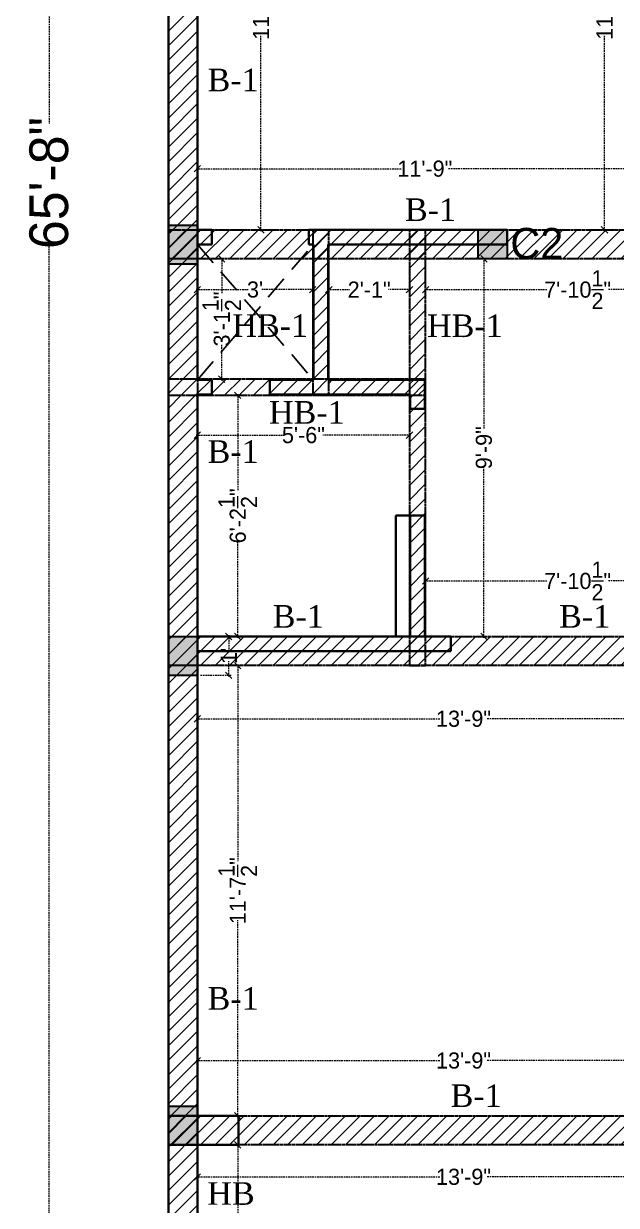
# Model space of a CAD drawing. Header units: millimetres. Extents: x -6808 to 215771, y -89660 to -16303.
# Drawn here: x 100450.4 to 100634.1, y -47834.5 to -47468.4 of the extents above; entities that cross this region are included whole.
import ezdxf

# ---------------------------------------------------------------- set-up
doc = ezdxf.new("R2010")
doc.units = ezdxf.units.MM
doc.header["$PDMODE"] = 35
for name, pattern in [('ACAD_ISO10W100', [18, 12, -3, 0, -3]), ('CENTER2', [1.125, 0.75, -0.125, 0.125, -0.125]), ('DASHED', [0.75, 0.5, -0.25])]:
    doc.linetypes.add(name, pattern=pattern)
doc.layers.get('0').update_dxf_attribs({"color": 8})
for name, color, linetype, lineweight in [('beam', 6, 'CENTER2', 30), ('col.center', 5, 'ACAD_ISO10W100', 15), ('column', 5, 'Continuous', 30), ('dim2', 6, 'Continuous', 20), ('Projection', 190, 'DASHED', 25), ('wall', 7, 'Continuous', 35)]:
    doc.layers.add(name, color=color, linetype=linetype, lineweight=lineweight)
doc.layers.add('Beam Text', color=6, linetype='Continuous')
doc.styles.add('SAJ', font='eurr____.ttf')
doc.styles.get("Standard").update_dxf_attribs({"font": 'times.ttf'})
doc.dimstyles.new('SAJ', dxfattribs={"dimtxt": 5, "dimasz": 2, "dimexe": 1, "dimexo": 1, "dimgap": 0.09375, "dimtad": 0, "dimdec": 1, "dimzin": 0, "dimdsep": 46, "dimlunit": 4, "dimtxsty": 'SAJ', "dimblk": 'OBLIQUE', "dimcen": 0.125, "dimdle": 0.375, "dimadec": 0, "dimazin": 0, "dimtfac": 1, "dimtdec": 1, "dimtofl": 0, "dimtmove": 0, "dimatfit": 3, "dimldrblk": 'OBLIQUE', "dimfxl": 1, "dimtolj": 1, "dimtzin": 0, "dimlwd": 5, "dimlwe": 5, "dimarcsym": 1})
pattern_1 = [(45, (-433.7855, -2528.9853), (-2.24506403, 2.24506403), [])]

# ---------------------------------------------------------------- blocks, each defined once
blk = doc.blocks.new('_Oblique')
at = {"color": 0, "linetype": 'ByBlock', "lineweight": -2}
blk.add_line((-0.5, -0.5), (0.5, 0.5), dxfattribs=at)
blk = doc.blocks.new('*D1146')
at = {"layer": 'Defpoints', "color": 0, "transparency": 16777216}
for p in [(100495.25, -47123.77), (100458.26, -47911.77), (100495.25, -47911.77)]:
    blk.add_point(p, dxfattribs=at)
at = {"layer": 'dim2', "color": 0, "linetype": 'DASHED', "lineweight": 5, "transparency": 16777216}
for p, q in [((100494.25, -47123.77), (100457.26, -47123.77)), ((100458.26, -47123.4), (100458.26, -47499.36)), ((100458.26, -47912.15), (100458.26, -47536.18)), ((100494.25, -47911.77), (100457.26, -47911.77))]:
    blk.add_line(p, q, dxfattribs=at)
at = {"layer": 'dim2', "color": 0, "lineweight": 5, "transparency": 16777216, "xscale": 2, "yscale": 2, "zscale": 2}
for p, rotation in [((100458.26, -47123.77), 90), ((100458.26, -47911.77), 270)]:
    blk.add_blockref('_Oblique', p, dxfattribs=dict(at, rotation=rotation))
at = {"layer": 'dim2', "color": 0, "transparency": 16777216, "insert": (100458.26, -47517.77), "char_height": 12, "attachment_point": 5, "rotation": 90, "style": 'SAJ'}
blk.add_mtext('\\A1;65\'-8"', dxfattribs=at)
blk = doc.blocks.new('c1')
at = {"layer": 'column'}
blk.add_hatch(color=256, dxfattribs=at).paths.add_polyline_path([(58376.49, -43564.36), (58385.49, -43564.36), (58385.49, -43552.36), (58376.49, -43552.36)])
for p, q in [((58376.49, -43552.36), (58376.49, -43564.36)), ((58376.49, -43552.36), (58385.49, -43552.36)), ((58385.49, -43564.36), (58385.49, -43552.36)), ((58376.49, -43564.36), (58385.49, -43564.36))]:
    blk.add_line(p, q, dxfattribs=at)
blk = doc.blocks.new('A$C32B276F4')
at = {"layer": 'column'}
blk.add_hatch(color=256, dxfattribs=at).paths.add_polyline_path([(9, 0), (9, 9), (0, 9), (0, 0)])
for p, q in [((0, 0), (0, 9)), ((0, 9), (9, 9)), ((9, 9), (9, 0)), ((9, 0), (0, 0))]:
    blk.add_line(p, q, dxfattribs=at)
at = {"layer": 'col.center', "linetype": 'ByBlock', "insert": (10.02, 9.59), "char_height": 9.6, "width": 293.6941, "attachment_point": 1, "style": 'SAJ'}
blk.add_mtext('\\A1;{\\fCentury Gothic|b0|i0|c0|p34;C2}', dxfattribs=at)
blk = doc.blocks.new('*D1147')
at = {"layer": 'Beam Text', "color": 0, "linetype": 'DASHED', "lineweight": 5, "transparency": 16777216}
for p, q in [((100505.25, -47658.27), (100514.98, -47658.27)), ((100513.98, -47657.9), (100513.98, -47662.65)), ((100513.98, -47670.65), (100513.98, -47665.9)), ((100505.25, -47670.27), (100514.98, -47670.27))]:
    blk.add_line(p, q, dxfattribs=at)
at = {"layer": 'Defpoints', "color": 0, "linetype": 'Continuous', "transparency": 16777216}
for p in [(100504.25, -47658.27), (100504.25, -47670.27), (100513.98, -47670.27)]:
    blk.add_point(p, dxfattribs=at)
at = {"layer": 'Beam Text', "color": 0, "linetype": 'Continuous', "lineweight": 5, "transparency": 16777216, "xscale": 2, "yscale": 2, "zscale": 2}
for p, rotation in [((100513.98, -47658.27), 90), ((100513.98, -47670.27), 270)]:
    blk.add_blockref('_Oblique', p, dxfattribs=dict(at, rotation=rotation))
at = {"layer": 'Beam Text', "color": 0, "linetype": 'Continuous', "lineweight": 18, "transparency": 16777216, "insert": (100513.98, -47664.27), "char_height": 5, "attachment_point": 5, "rotation": 90, "style": 'SAJ'}
blk.add_mtext("\\A1;1'", dxfattribs=at)
blk = doc.blocks.new('*D1093')
at = {"layer": 'Beam Text', "color": 0, "linetype": 'DASHED', "lineweight": 5, "transparency": 16777216}
for p, q in [((100503.87, -47513.34), (100567.46, -47513.34)), ((100504.25, -47531.27), (100504.25, -47512.34)), ((100645.62, -47513.34), (100582.03, -47513.34)), ((100645.25, -47531.27), (100645.25, -47512.34))]:
    blk.add_line(p, q, dxfattribs=at)
at = {"layer": 'Defpoints', "color": 0, "linetype": 'Continuous', "transparency": 16777216}
for p in [(100645.25, -47513.34), (100504.25, -47532.27), (100645.25, -47532.27)]:
    blk.add_point(p, dxfattribs=at)
at = {"layer": 'Beam Text', "color": 0, "linetype": 'Continuous', "lineweight": 5, "transparency": 16777216, "xscale": 2, "yscale": 2, "zscale": 2, "rotation": 180}
blk.add_blockref('_Oblique', (100504.25, -47513.34), dxfattribs=at)
at = {"layer": 'Beam Text', "color": 0, "linetype": 'Continuous', "lineweight": 5, "transparency": 16777216, "xscale": 2, "yscale": 2, "zscale": 2}
blk.add_blockref('_Oblique', (100645.25, -47513.34), dxfattribs=at)
at = {"layer": 'Beam Text', "color": 0, "linetype": 'Continuous', "lineweight": 18, "transparency": 16777216, "insert": (100574.75, -47513.34), "char_height": 5, "attachment_point": 5, "style": 'SAJ'}
blk.add_mtext('\\A1;11\'-9"', dxfattribs=at)
blk = doc.blocks.new('*D1094')
at = {"layer": 'Beam Text', "color": 0, "linetype": 'DASHED', "lineweight": 5, "transparency": 16777216}
for p, q in [((100505.25, -47393.77), (100524.97, -47393.77)), ((100523.97, -47393.4), (100523.97, -47453.92)), ((100523.97, -47532.65), (100523.97, -47472.12)), ((100505.25, -47532.27), (100524.97, -47532.27))]:
    blk.add_line(p, q, dxfattribs=at)
at = {"layer": 'Defpoints', "color": 0, "linetype": 'Continuous', "transparency": 16777216}
for p in [(100504.25, -47393.77), (100504.25, -47532.27), (100523.97, -47532.27)]:
    blk.add_point(p, dxfattribs=at)
at = {"layer": 'Beam Text', "color": 0, "linetype": 'Continuous', "lineweight": 5, "transparency": 16777216, "xscale": 2, "yscale": 2, "zscale": 2}
for p, rotation in [((100523.97, -47393.77), 90), ((100523.97, -47532.27), 270)]:
    blk.add_blockref('_Oblique', p, dxfattribs=dict(at, rotation=rotation))
at = {"layer": 'Beam Text', "color": 0, "linetype": 'Continuous', "lineweight": 18, "transparency": 16777216, "insert": (100523.97, -47463.02), "char_height": 5, "attachment_point": 5, "rotation": 90, "style": 'SAJ'}
blk.add_mtext('\\A1;11\'-6{\\H1.000000x;\\S1/2;}"', dxfattribs=at)
blk = doc.blocks.new('*D1095')
at = {"layer": 'Beam Text', "color": 0, "linetype": 'DASHED', "lineweight": 5, "transparency": 16777216}
for p, q in [((100644.25, -47393.77), (100629.46, -47393.77)), ((100630.46, -47393.4), (100630.46, -47453.92)), ((100630.46, -47532.65), (100630.46, -47472.12)), ((100644.25, -47532.27), (100629.46, -47532.27))]:
    blk.add_line(p, q, dxfattribs=at)
at = {"layer": 'Defpoints', "color": 0, "linetype": 'Continuous', "transparency": 16777216}
for p in [(100645.25, -47393.77), (100630.46, -47532.27), (100645.25, -47532.27)]:
    blk.add_point(p, dxfattribs=at)
at = {"layer": 'Beam Text', "color": 0, "linetype": 'Continuous', "lineweight": 5, "transparency": 16777216, "xscale": 2, "yscale": 2, "zscale": 2}
for p, rotation in [((100630.46, -47393.77), 90), ((100630.46, -47532.27), 270)]:
    blk.add_blockref('_Oblique', p, dxfattribs=dict(at, rotation=rotation))
at = {"layer": 'Beam Text', "color": 0, "linetype": 'Continuous', "lineweight": 18, "transparency": 16777216, "insert": (100630.46, -47463.02), "char_height": 5, "attachment_point": 5, "rotation": 90, "style": 'SAJ'}
blk.add_mtext('\\A1;11\'-6{\\H1.000000x;\\S1/2;}"', dxfattribs=at)
blk = doc.blocks.new('*D1125')
at = {"layer": 'Beam Text', "color": 0, "linetype": 'DASHED', "lineweight": 5, "transparency": 16777216}
for p, q in [((100575, -47542.27), (100575, -47551.78)), ((100669.25, -47542.27), (100669.25, -47551.78)), ((100574.62, -47550.78), (100612.56, -47550.78)), ((100669.62, -47550.78), (100631.68, -47550.78))]:
    blk.add_line(p, q, dxfattribs=at)
at = {"layer": 'Defpoints', "color": 0, "linetype": 'Continuous', "transparency": 16777216}
for p in [(100575, -47541.27), (100669.25, -47541.27), (100575, -47550.78)]:
    blk.add_point(p, dxfattribs=at)
at = {"layer": 'Beam Text', "color": 0, "linetype": 'Continuous', "lineweight": 5, "transparency": 16777216, "xscale": 2, "yscale": 2, "zscale": 2, "rotation": 180}
blk.add_blockref('_Oblique', (100575, -47550.78), dxfattribs=at)
at = {"layer": 'Beam Text', "color": 0, "linetype": 'Continuous', "lineweight": 5, "transparency": 16777216, "xscale": 2, "yscale": 2, "zscale": 2}
blk.add_blockref('_Oblique', (100669.25, -47550.78), dxfattribs=at)
at = {"layer": 'Beam Text', "color": 0, "linetype": 'Continuous', "lineweight": 18, "transparency": 16777216, "insert": (100622.12, -47550.78), "char_height": 5, "attachment_point": 5, "style": 'SAJ'}
blk.add_mtext('\\A1;7\'-10{\\H1.000000x;\\S1/2;}"', dxfattribs=at)
blk = doc.blocks.new('*D1126')
at = {"layer": 'Beam Text', "color": 0, "linetype": 'DASHED', "lineweight": 5, "transparency": 16777216}
for p, q in [((100545, -47542.27), (100545, -47551.78)), ((100570, -47542.27), (100570, -47551.78)), ((100544.62, -47550.78), (100551.51, -47550.78)), ((100570.37, -47550.78), (100563.48, -47550.78))]:
    blk.add_line(p, q, dxfattribs=at)
at = {"layer": 'Defpoints', "color": 0, "linetype": 'Continuous', "transparency": 16777216}
for p in [(100545, -47541.27), (100570, -47541.27), (100570, -47550.78)]:
    blk.add_point(p, dxfattribs=at)
at = {"layer": 'Beam Text', "color": 0, "linetype": 'Continuous', "lineweight": 5, "transparency": 16777216, "xscale": 2, "yscale": 2, "zscale": 2, "rotation": 180}
blk.add_blockref('_Oblique', (100545, -47550.78), dxfattribs=at)
at = {"layer": 'Beam Text', "color": 0, "linetype": 'Continuous', "lineweight": 5, "transparency": 16777216, "xscale": 2, "yscale": 2, "zscale": 2}
blk.add_blockref('_Oblique', (100570, -47550.78), dxfattribs=at)
at = {"layer": 'Beam Text', "color": 0, "linetype": 'Continuous', "lineweight": 18, "transparency": 16777216, "insert": (100557.5, -47550.78), "char_height": 5, "attachment_point": 5, "style": 'SAJ'}
blk.add_mtext('\\A1;2\'-1"', dxfattribs=at)
blk = doc.blocks.new('*D1127')
at = {"layer": 'Beam Text', "color": 0, "linetype": 'DASHED', "lineweight": 5, "transparency": 16777216}
for p, q in [((100504.25, -47542.27), (100504.25, -47551.78)), ((100540, -47542.27), (100540, -47551.78)), ((100503.87, -47550.78), (100520.04, -47550.78)), ((100540.37, -47550.78), (100524.21, -47550.78))]:
    blk.add_line(p, q, dxfattribs=at)
at = {"layer": 'Defpoints', "color": 0, "linetype": 'Continuous', "transparency": 16777216}
for p in [(100504.25, -47541.27), (100540, -47541.27), (100540, -47550.78)]:
    blk.add_point(p, dxfattribs=at)
at = {"layer": 'Beam Text', "color": 0, "linetype": 'Continuous', "lineweight": 5, "transparency": 16777216, "xscale": 2, "yscale": 2, "zscale": 2, "rotation": 180}
blk.add_blockref('_Oblique', (100504.25, -47550.78), dxfattribs=at)
at = {"layer": 'Beam Text', "color": 0, "linetype": 'Continuous', "lineweight": 5, "transparency": 16777216, "xscale": 2, "yscale": 2, "zscale": 2}
blk.add_blockref('_Oblique', (100540, -47550.78), dxfattribs=at)
at = {"layer": 'Beam Text', "color": 0, "linetype": 'Continuous', "lineweight": 18, "transparency": 16777216, "insert": (100522.12, -47550.78), "char_height": 5, "attachment_point": 5, "style": 'SAJ'}
blk.add_mtext("\\A1;3'", dxfattribs=at)
blk = doc.blocks.new('*D1128')
at = {"layer": 'Beam Text', "color": 0, "linetype": 'DASHED', "lineweight": 5, "transparency": 16777216}
for p, q in [((100504.25, -47584.52), (100504.25, -47596.89)), ((100570, -47584.52), (100570, -47596.89)), ((100503.87, -47595.89), (100531.14, -47595.89)), ((100570.37, -47595.89), (100543.1, -47595.89))]:
    blk.add_line(p, q, dxfattribs=at)
at = {"layer": 'Defpoints', "color": 0, "linetype": 'Continuous', "transparency": 16777216}
for p in [(100504.25, -47583.52), (100570, -47583.52), (100570, -47595.89)]:
    blk.add_point(p, dxfattribs=at)
at = {"layer": 'Beam Text', "color": 0, "linetype": 'Continuous', "lineweight": 5, "transparency": 16777216, "xscale": 2, "yscale": 2, "zscale": 2, "rotation": 180}
blk.add_blockref('_Oblique', (100504.25, -47595.89), dxfattribs=at)
at = {"layer": 'Beam Text', "color": 0, "linetype": 'Continuous', "lineweight": 5, "transparency": 16777216, "xscale": 2, "yscale": 2, "zscale": 2}
blk.add_blockref('_Oblique', (100570, -47595.89), dxfattribs=at)
at = {"layer": 'Beam Text', "color": 0, "linetype": 'Continuous', "lineweight": 18, "transparency": 16777216, "insert": (100537.12, -47595.89), "char_height": 5, "attachment_point": 5, "style": 'SAJ'}
blk.add_mtext('\\A1;5\'-6"', dxfattribs=at)
blk = doc.blocks.new('*D1129')
at = {"layer": 'Beam Text', "color": 0, "linetype": 'DASHED', "lineweight": 5, "transparency": 16777216}
for p, q in [((100505.25, -47541.27), (100512.81, -47541.27)), ((100511.81, -47540.9), (100511.81, -47552.1)), ((100511.81, -47578.9), (100511.81, -47567.69)), ((100505.25, -47578.52), (100512.81, -47578.52))]:
    blk.add_line(p, q, dxfattribs=at)
at = {"layer": 'Defpoints', "color": 0, "linetype": 'Continuous', "transparency": 16777216}
for p in [(100504.25, -47541.27), (100504.25, -47578.52), (100511.81, -47578.52)]:
    blk.add_point(p, dxfattribs=at)
at = {"layer": 'Beam Text', "color": 0, "linetype": 'Continuous', "lineweight": 5, "transparency": 16777216, "xscale": 2, "yscale": 2, "zscale": 2}
for p, rotation in [((100511.81, -47541.27), 90), ((100511.81, -47578.52), 270)]:
    blk.add_blockref('_Oblique', p, dxfattribs=dict(at, rotation=rotation))
at = {"layer": 'Beam Text', "color": 0, "linetype": 'Continuous', "lineweight": 18, "transparency": 16777216, "insert": (100511.81, -47559.9), "char_height": 5, "attachment_point": 5, "rotation": 90, "style": 'SAJ'}
blk.add_mtext('\\A1;3\'-1{\\H1.000000x;\\S1/2;}"', dxfattribs=at)
blk = doc.blocks.new('*D1130')
at = {"layer": 'Beam Text', "color": 0, "linetype": 'DASHED', "lineweight": 5, "transparency": 16777216}
for p, q in [((100575, -47657.27), (100575, -47640.05)), ((100669.25, -47657.27), (100669.25, -47640.05)), ((100574.62, -47641.05), (100612.56, -47641.05)), ((100669.62, -47641.05), (100631.68, -47641.05))]:
    blk.add_line(p, q, dxfattribs=at)
at = {"layer": 'Defpoints', "color": 0, "linetype": 'Continuous', "transparency": 16777216}
for p in [(100669.25, -47641.05), (100575, -47658.27), (100669.25, -47658.27)]:
    blk.add_point(p, dxfattribs=at)
at = {"layer": 'Beam Text', "color": 0, "linetype": 'Continuous', "lineweight": 5, "transparency": 16777216, "xscale": 2, "yscale": 2, "zscale": 2, "rotation": 180}
blk.add_blockref('_Oblique', (100575, -47641.05), dxfattribs=at)
at = {"layer": 'Beam Text', "color": 0, "linetype": 'Continuous', "lineweight": 5, "transparency": 16777216, "xscale": 2, "yscale": 2, "zscale": 2}
blk.add_blockref('_Oblique', (100669.25, -47641.05), dxfattribs=at)
at = {"layer": 'Beam Text', "color": 0, "linetype": 'Continuous', "lineweight": 18, "transparency": 16777216, "insert": (100622.12, -47641.05), "char_height": 5, "attachment_point": 5, "style": 'SAJ'}
blk.add_mtext('\\A1;7\'-10{\\H1.000000x;\\S1/2;}"', dxfattribs=at)
blk = doc.blocks.new('*D1103')
at = {"layer": 'Beam Text', "color": 0, "linetype": 'DASHED', "lineweight": 5, "transparency": 16777216}
for p, q in [((100576, -47541.27), (100594.09, -47541.27)), ((100593.09, -47540.9), (100593.09, -47593.81)), ((100593.09, -47658.65), (100593.09, -47605.74)), ((100576, -47658.27), (100594.09, -47658.27))]:
    blk.add_line(p, q, dxfattribs=at)
at = {"layer": 'Defpoints', "color": 0, "linetype": 'Continuous', "transparency": 16777216}
for p in [(100575, -47541.27), (100593.09, -47541.27), (100575, -47658.27)]:
    blk.add_point(p, dxfattribs=at)
at = {"layer": 'Beam Text', "color": 0, "linetype": 'Continuous', "lineweight": 5, "transparency": 16777216, "xscale": 2, "yscale": 2, "zscale": 2}
for p, rotation in [((100593.09, -47541.27), 90), ((100593.09, -47658.27), 270)]:
    blk.add_blockref('_Oblique', p, dxfattribs=dict(at, rotation=rotation))
at = {"layer": 'Beam Text', "color": 0, "linetype": 'Continuous', "lineweight": 18, "transparency": 16777216, "insert": (100593.09, -47599.77), "char_height": 5, "attachment_point": 5, "rotation": 90, "style": 'SAJ'}
blk.add_mtext('\\A1;9\'-9"', dxfattribs=at)
blk = doc.blocks.new('*D1132')
at = {"layer": 'Beam Text', "color": 0, "linetype": 'DASHED', "lineweight": 5, "transparency": 16777216}
for p, q in [((100505.25, -47583.52), (100517.76, -47583.52)), ((100516.76, -47583.15), (100516.76, -47613.12)), ((100516.76, -47658.65), (100516.76, -47628.68)), ((100505.25, -47658.27), (100517.76, -47658.27))]:
    blk.add_line(p, q, dxfattribs=at)
at = {"layer": 'Defpoints', "color": 0, "linetype": 'Continuous', "transparency": 16777216}
for p in [(100504.25, -47583.52), (100504.25, -47658.27), (100516.76, -47658.27)]:
    blk.add_point(p, dxfattribs=at)
at = {"layer": 'Beam Text', "color": 0, "linetype": 'Continuous', "lineweight": 5, "transparency": 16777216, "xscale": 2, "yscale": 2, "zscale": 2}
for p, rotation in [((100516.76, -47583.52), 90), ((100516.76, -47658.27), 270)]:
    blk.add_blockref('_Oblique', p, dxfattribs=dict(at, rotation=rotation))
at = {"layer": 'Beam Text', "color": 0, "linetype": 'Continuous', "lineweight": 18, "transparency": 16777216, "insert": (100516.76, -47620.9), "char_height": 5, "attachment_point": 5, "rotation": 90, "style": 'SAJ'}
blk.add_mtext('\\A1;6\'-2{\\H1.000000x;\\S1/2;}"', dxfattribs=at)
blk = doc.blocks.new('*D1133')
at = {"layer": 'Beam Text', "color": 0, "linetype": 'DASHED', "lineweight": 5, "transparency": 16777216}
for p, q in [((100504.25, -47668.27), (100504.25, -47684.77)), ((100669.25, -47668.27), (100669.25, -47684.77)), ((100503.87, -47683.77), (100579.46, -47683.77)), ((100669.62, -47683.77), (100594.03, -47683.77))]:
    blk.add_line(p, q, dxfattribs=at)
at = {"layer": 'Defpoints', "color": 0, "linetype": 'Continuous', "transparency": 16777216}
for p in [(100504.25, -47667.27), (100669.25, -47667.27), (100669.25, -47683.77)]:
    blk.add_point(p, dxfattribs=at)
at = {"layer": 'Beam Text', "color": 0, "linetype": 'Continuous', "lineweight": 5, "transparency": 16777216, "xscale": 2, "yscale": 2, "zscale": 2, "rotation": 180}
blk.add_blockref('_Oblique', (100504.25, -47683.77), dxfattribs=at)
at = {"layer": 'Beam Text', "color": 0, "linetype": 'Continuous', "lineweight": 5, "transparency": 16777216, "xscale": 2, "yscale": 2, "zscale": 2}
blk.add_blockref('_Oblique', (100669.25, -47683.77), dxfattribs=at)
at = {"layer": 'Beam Text', "color": 0, "linetype": 'Continuous', "lineweight": 18, "transparency": 16777216, "insert": (100586.75, -47683.77), "char_height": 5, "attachment_point": 5, "style": 'SAJ'}
blk.add_mtext('\\A1;13\'-9"', dxfattribs=at)
blk = doc.blocks.new('*D1135')
at = {"layer": 'Beam Text', "color": 0, "linetype": 'DASHED', "lineweight": 5, "transparency": 16777216}
for p, q in [((100505.25, -47667.27), (100517.76, -47667.27)), ((100516.76, -47666.9), (100516.76, -47727.92)), ((100516.76, -47807.15), (100516.76, -47746.12)), ((100505.25, -47806.77), (100517.76, -47806.77))]:
    blk.add_line(p, q, dxfattribs=at)
at = {"layer": 'Defpoints', "color": 0, "linetype": 'Continuous', "transparency": 16777216}
for p in [(100504.25, -47667.27), (100504.25, -47806.77), (100516.76, -47806.77)]:
    blk.add_point(p, dxfattribs=at)
at = {"layer": 'Beam Text', "color": 0, "linetype": 'Continuous', "lineweight": 5, "transparency": 16777216, "xscale": 2, "yscale": 2, "zscale": 2}
for p, rotation in [((100516.76, -47667.27), 90), ((100516.76, -47806.77), 270)]:
    blk.add_blockref('_Oblique', p, dxfattribs=dict(at, rotation=rotation))
at = {"layer": 'Beam Text', "color": 0, "linetype": 'Continuous', "lineweight": 18, "transparency": 16777216, "insert": (100516.76, -47737.02), "char_height": 5, "attachment_point": 5, "rotation": 90, "style": 'SAJ'}
blk.add_mtext('\\A1;11\'-7{\\H1.000000x;\\S1/2;}"', dxfattribs=at)
blk = doc.blocks.new('*D1104')
at = {"layer": 'Beam Text', "color": 0, "linetype": 'DASHED', "lineweight": 5, "transparency": 16777216}
for p, q in [((100503.87, -47789.66), (100579.46, -47789.66)), ((100504.25, -47805.77), (100504.25, -47788.66)), ((100669.62, -47789.66), (100594.03, -47789.66)), ((100669.25, -47805.77), (100669.25, -47788.66))]:
    blk.add_line(p, q, dxfattribs=at)
at = {"layer": 'Defpoints', "color": 0, "linetype": 'Continuous', "transparency": 16777216}
for p in [(100669.25, -47789.66), (100504.25, -47806.77), (100669.25, -47806.77)]:
    blk.add_point(p, dxfattribs=at)
at = {"layer": 'Beam Text', "color": 0, "linetype": 'Continuous', "lineweight": 5, "transparency": 16777216, "xscale": 2, "yscale": 2, "zscale": 2, "rotation": 180}
blk.add_blockref('_Oblique', (100504.25, -47789.66), dxfattribs=at)
at = {"layer": 'Beam Text', "color": 0, "linetype": 'Continuous', "lineweight": 5, "transparency": 16777216, "xscale": 2, "yscale": 2, "zscale": 2}
blk.add_blockref('_Oblique', (100669.25, -47789.66), dxfattribs=at)
at = {"layer": 'Beam Text', "color": 0, "linetype": 'Continuous', "lineweight": 18, "transparency": 16777216, "insert": (100586.75, -47789.66), "char_height": 5, "attachment_point": 5, "style": 'SAJ'}
blk.add_mtext('\\A1;13\'-9"', dxfattribs=at)
blk = doc.blocks.new('*D1139')
at = {"layer": 'Beam Text', "color": 0, "linetype": 'DASHED', "lineweight": 5, "transparency": 16777216}
for p, q in [((100504.25, -47816.77), (100504.25, -47826.69)), ((100669.25, -47816.77), (100669.25, -47826.69)), ((100503.87, -47825.69), (100579.46, -47825.69)), ((100669.62, -47825.69), (100594.03, -47825.69))]:
    blk.add_line(p, q, dxfattribs=at)
at = {"layer": 'Defpoints', "color": 0, "linetype": 'Continuous', "transparency": 16777216}
for p in [(100504.25, -47815.77), (100669.25, -47815.77), (100669.25, -47825.69)]:
    blk.add_point(p, dxfattribs=at)
at = {"layer": 'Beam Text', "color": 0, "linetype": 'Continuous', "lineweight": 5, "transparency": 16777216, "xscale": 2, "yscale": 2, "zscale": 2, "rotation": 180}
blk.add_blockref('_Oblique', (100504.25, -47825.69), dxfattribs=at)
at = {"layer": 'Beam Text', "color": 0, "linetype": 'Continuous', "lineweight": 5, "transparency": 16777216, "xscale": 2, "yscale": 2, "zscale": 2}
blk.add_blockref('_Oblique', (100669.25, -47825.69), dxfattribs=at)
at = {"layer": 'Beam Text', "color": 0, "linetype": 'Continuous', "lineweight": 18, "transparency": 16777216, "insert": (100586.75, -47825.69), "char_height": 5, "attachment_point": 5, "style": 'SAJ'}
blk.add_mtext('\\A1;13\'-9"', dxfattribs=at)
blk = doc.blocks.new('*D1141')
at = {"layer": 'Beam Text', "color": 0, "linetype": 'DASHED', "lineweight": 5, "transparency": 16777216}
for p, q in [((100505.25, -47815.77), (100517.76, -47815.77)), ((100516.76, -47815.4), (100516.76, -47837.75)), ((100516.76, -47864.15), (100516.76, -47841.8)), ((100505.25, -47863.77), (100517.76, -47863.77))]:
    blk.add_line(p, q, dxfattribs=at)
at = {"layer": 'Defpoints', "color": 0, "linetype": 'Continuous', "transparency": 16777216}
for p in [(100504.25, -47815.77), (100504.25, -47863.77), (100516.76, -47863.77)]:
    blk.add_point(p, dxfattribs=at)
at = {"layer": 'Beam Text', "color": 0, "linetype": 'Continuous', "lineweight": 5, "transparency": 16777216, "xscale": 2, "yscale": 2, "zscale": 2}
for p, rotation in [((100516.76, -47815.77), 90), ((100516.76, -47863.77), 270)]:
    blk.add_blockref('_Oblique', p, dxfattribs=dict(at, rotation=rotation))
at = {"layer": 'Beam Text', "color": 0, "linetype": 'Continuous', "lineweight": 18, "transparency": 16777216, "insert": (100516.76, -47839.77), "char_height": 5, "attachment_point": 5, "rotation": 90, "style": 'SAJ'}
blk.add_mtext("\\A1;4'", dxfattribs=at)

msp = doc.modelspace()

# ---------------------------------------------------------------- hatches: boundary and pattern name
at = {"layer": 'beam', "linetype": 'Continuous', "lineweight": 18}
h = msp.add_hatch(dxfattribs=at)
h.set_pattern_fill('ANSI31', color=256, style=0)
h.set_pattern_definition(pattern_1)
h.paths.add_polyline_path([(100504.247, -47384.774), (100495.247, -47384.774), (100495.247, -47393.774), (100504.247, -47393.774)])
h.paths.add_polyline_path([(100504.247, -47393.774), (100495.247, -47393.774), (100495.247, -47541.274), (100504.247, -47541.274)])
h = msp.add_hatch(dxfattribs=at)
h.set_pattern_fill('ANSI31', color=256, style=0)
h.set_pattern_definition(pattern_1)
h.paths.add_polyline_path([(100495.247, -47541.274), (100504.247, -47541.274), (100504.247, -47532.274), (100495.247, -47532.274)])
h.paths.add_polyline_path([(100504.247, -47541.274), (100495.247, -47541.274), (100495.247, -47578.524), (100504.247, -47578.524)])
h.paths.add_polyline_path([(100495.247, -47667.274), (100504.247, -47667.274), (100504.247, -47583.524), (100495.247, -47583.524)])
h = msp.add_hatch(dxfattribs=at)
h.set_pattern_fill('ANSI31', color=252, style=0)
h.set_pattern_definition(pattern_1)
h.paths.add_polyline_path([(100495.247, -47578.524), (100495.247, -47583.524), (100504.247, -47583.524), (100504.247, -47578.524)])
h.paths.add_polyline_path([(100539.997, -47583.524), (100539.997, -47578.524), (100504.247, -47578.524), (100504.247, -47583.524)])
h.paths.add_polyline_path([(100539.997, -47578.524), (100544.997, -47578.524), (100544.997, -47532.274), (100539.997, -47532.274)])
h = msp.add_hatch(dxfattribs=at)
h.set_pattern_fill('ANSI31', color=256, style=0)
h.set_pattern_definition([(45, (-433.7855, -2856.4853), (-2.24506403, 2.24506403), [])])
h.paths.add_polyline_path([(100504.247, -47532.274), (100495.247, -47532.274), (100495.247, -47541.274), (100504.247, -47541.274)])
h.paths.add_polyline_path([(100611.747, -47532.274), (100504.247, -47532.274), (100504.247, -47541.274), (100611.747, -47541.274)])
h.paths.add_polyline_path([(100616.747, -47532.274), (100611.747, -47532.274), (100611.747, -47541.274), (100616.747, -47541.274)])
h.paths.add_polyline_path([(100645.247, -47532.274), (100616.747, -47532.274), (100616.747, -47541.274), (100645.247, -47541.274)])
h.paths.add_polyline_path([(100654.247, -47532.274), (100645.247, -47532.274), (100645.247, -47541.274), (100654.247, -47541.274)])
h = msp.add_hatch(dxfattribs=at)
h.set_pattern_fill('ANSI31', color=252, style=0)
h.set_pattern_definition(pattern_1)
h.paths.add_polyline_path([(100539.997, -47541.274), (100544.997, -47541.274), (100544.997, -47532.274), (100539.997, -47532.274)])
h.paths.add_polyline_path([(100539.997, -47583.524), (100544.997, -47583.524), (100544.997, -47541.274), (100539.997, -47541.274)])
h = msp.add_hatch(dxfattribs=at)
h.set_pattern_fill('ANSI31', color=252, style=0)
h.set_pattern_definition(pattern_1)
h.paths.add_polyline_path([(100574.997, -47532.274), (100569.997, -47532.274), (100569.997, -47541.274), (100574.997, -47541.274)])
h.paths.add_polyline_path([(100569.997, -47578.524), (100574.997, -47578.524), (100574.997, -47541.274), (100569.997, -47541.274)])
h.paths.add_polyline_path([(100569.997, -47583.524), (100574.997, -47583.524), (100574.997, -47578.524), (100569.997, -47578.524)])
h.paths.add_polyline_path([(100569.997, -47667.274), (100574.997, -47667.274), (100574.997, -47583.524), (100569.997, -47583.524)])
h = msp.add_hatch(dxfattribs=at)
h.set_pattern_fill('ANSI31', color=252, style=0)
h.paths.add_polyline_path([(100569.997, -47578.774), (100544.997, -47578.774), (100544.997, -47583.274), (100569.997, -47583.274)])
h.paths.add_polyline_path([(100574.747, -47578.774), (100569.997, -47578.774), (100569.997, -47583.274), (100570.247, -47583.274), (100570.247, -47583.524), (100574.747, -47583.524)])
h = msp.add_hatch(dxfattribs=at)
h.set_pattern_fill('ANSI31', color=256, style=0)
h.set_pattern_definition(pattern_1)
h.paths.add_polyline_path([(100495.247, -47658.274), (100495.247, -47667.274), (100504.247, -47667.274), (100504.247, -47658.274)])
h.paths.add_polyline_path([(100495.247, -47815.774), (100504.247, -47815.774), (100504.247, -47667.274), (100495.247, -47667.274)])
h = msp.add_hatch(dxfattribs=at)
h.set_pattern_fill('ANSI31', color=256, style=0)
h.set_pattern_definition([(45, (-433.7855, -2982.4853), (-2.24506403, 2.24506403), [])])
h.paths.add_polyline_path([(100504.247, -47658.274), (100495.247, -47658.274), (100495.247, -47667.274), (100504.247, -47667.274)])
h.paths.add_polyline_path([(100611.747, -47658.274), (100504.247, -47658.274), (100504.247, -47667.274), (100611.747, -47667.274)])
h.paths.add_polyline_path([(100616.747, -47658.274), (100611.747, -47658.274), (100611.747, -47667.274), (100616.747, -47667.274)])
h.paths.add_polyline_path([(100645.247, -47658.274), (100616.747, -47658.274), (100616.747, -47667.274), (100645.247, -47667.274)])
h.paths.add_polyline_path([(100654.247, -47658.274), (100645.247, -47658.274), (100645.247, -47667.274), (100654.247, -47667.274)])
h = msp.add_hatch(dxfattribs=at)
h.set_pattern_fill('ANSI31', color=252, style=0)
h.set_pattern_definition(pattern_1)
h.paths.add_polyline_path([(100504.247, -47815.774), (100495.247, -47815.774), (100495.247, -47872.774), (100504.247, -47872.774)])
h.paths.add_polyline_path([(100504.247, -47806.774), (100495.247, -47806.774), (100495.247, -47815.774), (100504.247, -47815.774)])
h = msp.add_hatch(dxfattribs=at)
h.set_pattern_fill('ANSI31', color=256, style=0)
h.set_pattern_definition([(45, (-433.7855, -3130.9853), (-2.24506403, 2.24506403), [])])
h.paths.add_polyline_path([(100504.247, -47806.774), (100495.247, -47806.774), (100495.247, -47815.774), (100504.247, -47815.774)])
h.paths.add_polyline_path([(100611.747, -47806.774), (100504.247, -47806.774), (100504.247, -47815.774), (100611.747, -47815.774)])
h.paths.add_polyline_path([(100616.747, -47806.774), (100611.747, -47806.774), (100611.747, -47815.774), (100616.747, -47815.774)])
h.paths.add_polyline_path([(100645.247, -47806.774), (100616.747, -47806.774), (100616.747, -47815.774), (100645.247, -47815.774)])
h.paths.add_polyline_path([(100654.247, -47806.774), (100645.247, -47806.774), (100645.247, -47815.774), (100654.247, -47815.774)])

# ---------------------------------------------------------------- linework, layer by layer
at = {"layer": 'beam'}
for points in [[(100495.247, -47384.774), (100504.247, -47384.774), (100504.247, -47541.274), (100495.247, -47541.274)], [(100495.247, -47532.274), (100789.247, -47532.274), (100789.247, -47541.274), (100495.247, -47541.274)], [(100495.247, -47532.274), (100504.247, -47532.274), (100504.247, -47667.274), (100495.247, -47667.274)], [(100495.247, -47658.274), (100789.247, -47658.274), (100789.247, -47667.274), (100495.247, -47667.274)], [(100495.247, -47658.274), (100504.247, -47658.274), (100504.247, -47815.774), (100495.247, -47815.774)], [(100495.247, -47806.774), (100678.247, -47806.774), (100678.247, -47815.774), (100495.247, -47815.774)]]:
    msp.add_lwpolyline(points, close=True, dxfattribs=at)
at = {"layer": 'beam', "color": 252}
for points in [[(100539.997, -47583.524), (100544.997, -47583.524), (100544.997, -47532.274), (100539.997, -47532.274)], [(100569.997, -47667.274), (100574.997, -47667.274), (100574.997, -47532.274), (100569.997, -47532.274)], [(100495.247, -47578.524), (100495.247, -47583.524), (100574.997, -47583.524), (100574.997, -47578.524)], [(100495.247, -47872.774), (100504.247, -47872.774), (100504.247, -47806.774), (100495.247, -47806.774)]]:
    msp.add_lwpolyline(points, close=True, dxfattribs=at)
at = {"layer": 'Projection', "ltscale": 15}
for p, q in [((100504.247, -47536.774), (100540.247, -47578.774)), ((100504.247, -47578.774), (100540.247, -47536.774))]:
    msp.add_line(p, q, dxfattribs=at)
at = {"layer": 'wall'}
for p, q in [((100495.247, -47123.774), (100495.247, -47911.774)), ((100504.247, -47209.274), (100504.247, -47532.274)), ((100504.247, -47536.774), (100504.247, -47578.774)), ((100504.247, -47583.274), (100504.247, -47658.274)), ((100504.247, -47662.774), (100504.247, -47806.774)), ((100504.247, -47662.774), (100504.247, -47666.274)), ((100516.997, -47806.774), (100504.247, -47806.774)), ((100516.997, -47815.774), (100516.997, -47806.774)), ((100516.997, -47815.774), (100495.247, -47815.774)), ((100504.247, -47815.774), (100504.247, -47902.774))]:
    msp.add_line(p, q, dxfattribs=at)
at = {"layer": 'wall', "color": 1}
for p, q in [((100504.247, -47532.274), (100508.747, -47532.274)), ((100508.747, -47532.274), (100508.747, -47536.774)), ((100538.747, -47532.274), (100600.247, -47532.274)), ((100538.747, -47532.274), (100538.747, -47536.774)), ((100600.247, -47532.274), (100600.247, -47536.774)), ((100504.247, -47536.774), (100508.747, -47536.774)), ((100538.747, -47536.774), (100540.247, -47536.774)), ((100540.247, -47536.774), (100540.247, -47578.774)), ((100544.747, -47536.774), (100600.247, -47536.774)), ((100544.747, -47536.774), (100544.747, -47578.774)), ((100504.247, -47578.774), (100508.747, -47578.774)), ((100508.747, -47578.774), (100508.747, -47583.274)), ((100526.747, -47578.774), (100540.247, -47578.774)), ((100526.747, -47578.774), (100526.747, -47583.274)), ((100544.747, -47578.774), (100574.747, -47578.774)), ((100574.747, -47587.774), (100574.747, -47578.774)), ((100504.247, -47583.274), (100508.747, -47583.274)), ((100526.747, -47583.274), (100570.247, -47583.274)), ((100570.247, -47587.774), (100570.247, -47583.274)), ((100570.247, -47587.774), (100574.747, -47587.774)), ((100565.747, -47658.274), (100565.747, -47620.774)), ((100570.247, -47620.774), (100565.747, -47620.774)), ((100570.247, -47658.274), (100570.247, -47620.774)), ((100574.747, -47620.774), (100570.247, -47620.774)), ((100574.747, -47658.274), (100574.747, -47620.774)), ((100504.247, -47658.274), (100582.798, -47658.274)), ((100582.798, -47658.274), (100582.798, -47662.774)), ((100504.247, -47662.774), (100582.798, -47662.774))]:
    msp.add_line(p, q, dxfattribs=at)

# ---------------------------------------------------------------- block references
at = {"layer": 'column'}
for name, p in [('c1', (42118.755, -3978.412)), ('A$C32B276F4', (100591.247, -47541.274)), ('c1', (42118.755, -4105.912)), ('c1', (42118.755, -4251.412))]:
    msp.add_blockref(name, p, dxfattribs=at)

# ---------------------------------------------------------------- texts
at = {"layer": 'Beam Text', "linetype": 'ByBlock', "lineweight": 30, "ltscale": 2, "char_height": 7, "width": 109.25542, "attachment_point": 5}
for s, insert in [('B-1', (100515.328, -47485.855)), ('B-1', (100576.518, -47526.035)), ('HB-1', (100526.825, -47561.939)), ('HB-1', (100587.172, -47562.011)), ('HB-1', (100538.179, -47588.833)), ('B-1', (100515.328, -47600.983)), ('B-1', (100535.529, -47652.035)), ('B-1', (100624.315, -47652.035)), ('B-1', (100515.328, -47770.396)), ('B-1', (100590.673, -47800.535)), ('HB', (100514.651, -47830.848))]:
    msp.add_mtext(s, dxfattribs=dict(at, insert=insert))

# ---------------------------------------------------------------- dimensions: what is measured, and where the dimension line sits
at = {"layer": 'Beam Text', "color": 1, "linetype": 'Continuous', "lineweight": 18}
for p1, p2, distance, picture, middle in [((100504.247, -47393.774), (100504.247, -47532.274), 19.725, '*D1094', (100523.972, -47463.024)), ((100645.247, -47393.774), (100645.247, -47532.274), -14.783, '*D1095', (100630.464, -47463.024)), ((100504.247, -47532.274), (100645.247, -47532.274), 18.937, '*D1093', (100574.747, -47513.336)), ((100504.246563837, -47541.273770887), (100539.996563837, -47541.273770887), -9.510984808, '*D1127', (100522.121563837, -47550.784755695)), ((100504.246563837, -47541.273770887), (100504.246563837, -47578.523770887), 7.563294199, '*D1129', (100511.809858036, -47559.898770887)), ((100544.997, -47541.274), (100569.997, -47541.274), -9.511, '*D1126', (100557.497, -47550.785)), ((100669.246563837, -47541.273770887), (100574.996563837, -47541.273770887), 9.510984808, '*D1125', (100622.121563837, -47550.784755695)), ((100574.997, -47658.274), (100574.997, -47541.274), -18.091, '*D1103', (100593.087, -47599.774)), ((100504.246563837, -47583.523770887), (100569.996563837, -47583.523770887), -12.361809879, '*D1128', (100537.121563837, -47595.885580766)), ((100504.246563837, -47583.523770887), (100504.246563837, -47658.273770887), 12.50873026, '*D1132', (100516.755294097, -47620.898770887)), ((100574.996563837, -47658.273770887), (100669.246563837, -47658.273770887), 17.219773654, '*D1130', (100622.121563837, -47641.053997233)), ((100504.247, -47658.274), (100504.247, -47670.274), 9.731, '*D1147', (100513.978, -47664.274)), ((100504.247, -47667.274), (100669.247, -47667.274), -16.495, '*D1133', (100586.747, -47683.769)), ((100504.247, -47667.274), (100504.247, -47806.774), 12.509, '*D1135', (100516.755, -47737.024)), ((100504.247, -47806.774), (100669.247, -47806.774), 17.111, '*D1104', (100586.747, -47789.663)), ((100504.247, -47815.774), (100669.247, -47815.774), -9.921, '*D1139', (100586.747, -47825.694)), ((100504.247, -47815.774), (100504.247, -47863.774), 12.509, '*D1141', (100516.755, -47839.774))]:
    dim = msp.add_aligned_dim(p1=p1, p2=p2, distance=distance, dimstyle='SAJ', dxfattribs=at)
    dim.commit()
    dim.dimension.update_dxf_attribs({"geometry": picture, "text_midpoint": middle})
at = {"layer": 'dim2'}
dim = msp.add_linear_dim(base=(100458.26, -47911.774), p1=(100495.247, -47123.774), p2=(100495.247, -47911.774), angle=270, dimstyle='SAJ', override={"dimtxt": 12}, dxfattribs=at)
dim.commit()
dim.dimension.update_dxf_attribs({"geometry": '*D1146', "text_midpoint": (100458.26, -47517.774), "dimtype": 161})

doc.saveas('drawing.dxf')
